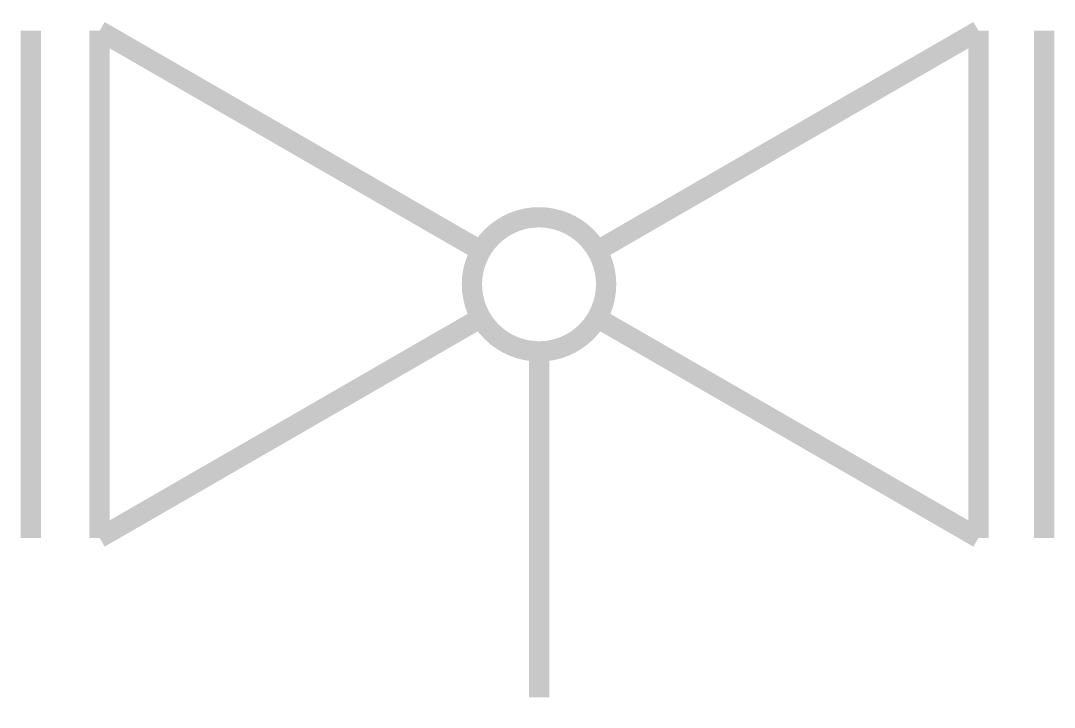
# Model space of a CAD drawing. Extents: x 16.4 to 41.9, y -10.4 to 6.5.
import ezdxf

# ---------------------------------------------------------------- set-up
doc = ezdxf.new("R2010")
doc.units = 0
doc.linetypes.add('CONTINUOUS1', pattern=[0])
doc.layers.get('0').update_dxf_attribs({"linetype": 'CONTINUOUS'})
doc.layers.add('003_THICK', color=7, linetype='CONTINUOUS1')

# ---------------------------------------------------------------- blocks, each defined once
blk = doc.blocks.new('球阀（手柄向后）')
at = {"layer": '003_THICK', "const_width": 0.5}
for points in [[(16.677, 6.25), (16.677, -6.25)], [(18.372, 6.25), (18.372, -6.25)], [(18.372, 6.25), (27.765, 0.827)], [(30.629, 0.827), (40.022, 6.25)], [(40.022, 6.25), (40.022, -6.25)], [(41.641, 6.25), (41.641, -6.25)], [(18.372, -6.25), (27.765, -0.827)], [(30.629, -0.827), (40.022, -6.25)], [(29.197, -1.653), (29.197, -10.177)]]:
    blk.add_lwpolyline(points, dxfattribs=at)
blk.add_lwpolyline([(27.544, 0, 1), (30.85, 0, 1), (27.544, 0, 1)], format="xyb", dxfattribs=at)

msp = doc.modelspace()

# ---------------------------------------------------------------- block references
at = {"linetype": 'Continuous'}
msp.add_blockref('球阀（手柄向后）', (0, 0), dxfattribs=at)

doc.saveas('drawing.dxf')
